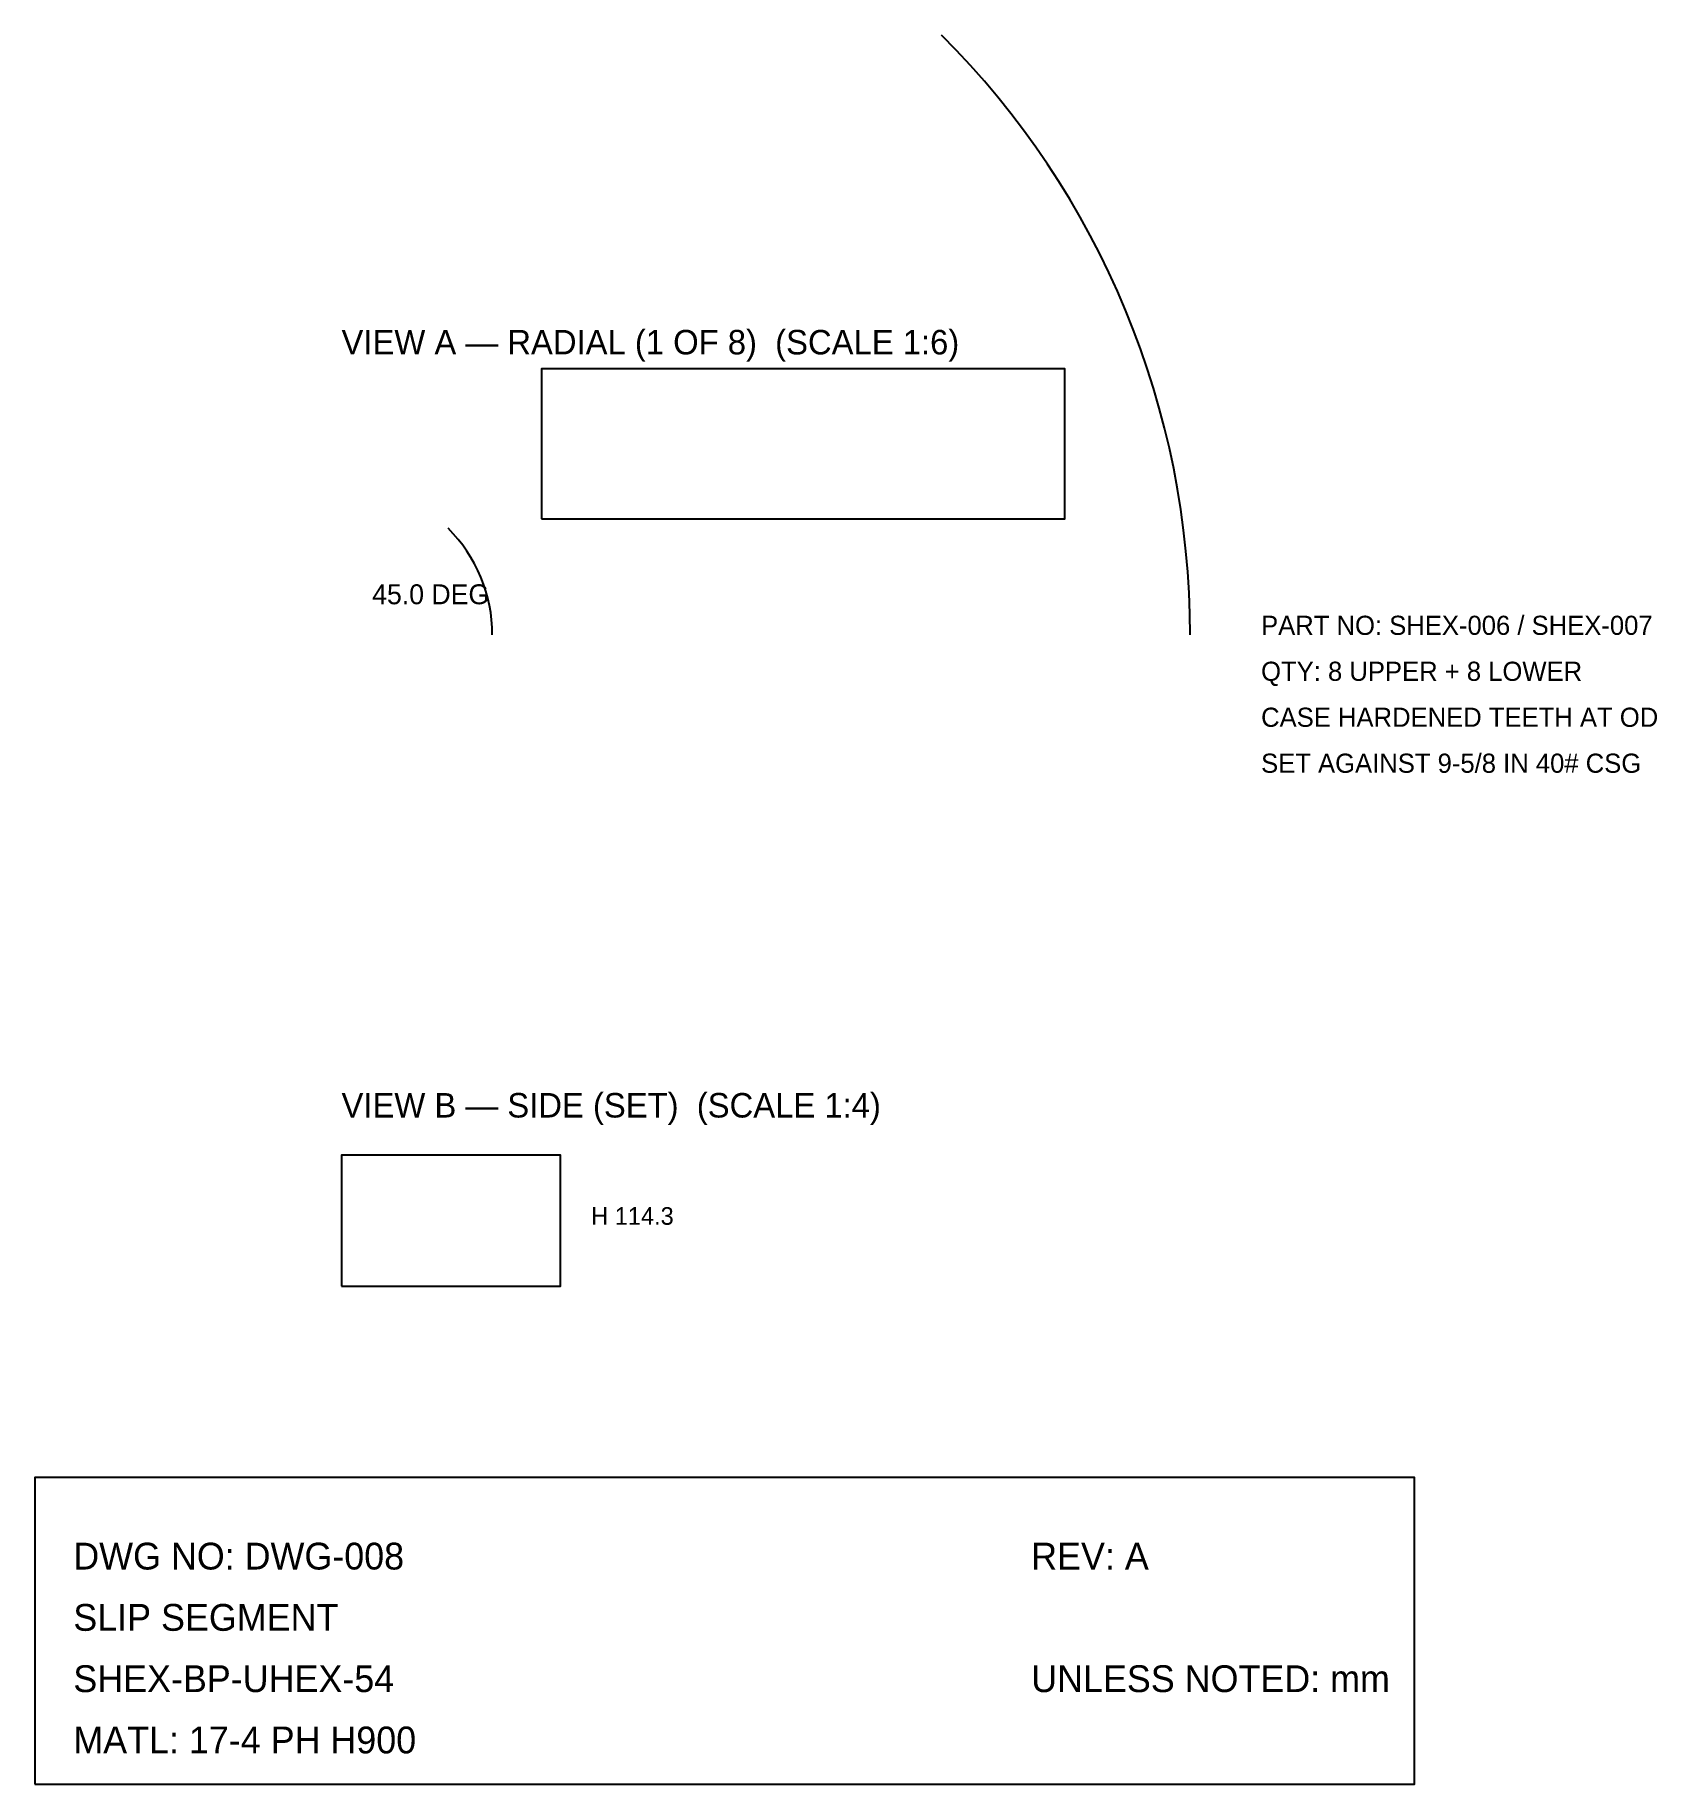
# Model space of a CAD drawing. Header units: millimetres. Extents: x 10 to 222, y 10 to 238.
import ezdxf

# ---------------------------------------------------------------- set-up
doc = ezdxf.new("R2010")
doc.units = ezdxf.units.MM
for name, color, linetype in [('DIM', 3, 'Continuous'), ('HIDDEN', 8, 'Continuous'), ('OUTLINE', 7, 'Continuous'), ('TEXT', 2, 'Continuous')]:
    doc.layers.add(name, color=color, linetype=linetype)

msp = doc.modelspace()

# ---------------------------------------------------------------- linework, layer by layer
at = {"layer": 'HIDDEN'}
msp.add_arc((50, 160), 19.68, 0, 45, dxfattribs=at)
at = {"layer": 'OUTLINE'}
for points in [[(76.1, 175.17), (144.4, 175.17), (144.4, 194.74), (76.1, 194.74), (76.1, 175.17)], [(50, 75), (78.58, 75), (78.58, 92.07), (50, 92.07), (50, 75)], [(10, 10), (190, 10), (190, 50), (10, 50), (10, 10)]]:
    msp.add_lwpolyline(points, dxfattribs=at)
msp.add_arc((50, 160), 110.74, 0, 45, dxfattribs=at)

# ---------------------------------------------------------------- texts
at = {"layer": 'DIM'}
for s, height, p in [('45.0 DEG', 2.6, (54, 164)), ('H 114.3', 2.3, (82.58, 83))]:
    msp.add_text(s, height=height, dxfattribs=at).set_placement(p)
at = {"layer": 'TEXT'}
for s, height, p in [('VIEW A — RADIAL (1 OF 8)  (SCALE 1:6)', 3.2, (50, 196.61)), ('PART NO: SHEX-006 / SHEX-007', 2.5, (170, 160)), ('QTY: 8 UPPER + 8 LOWER', 2.5, (170, 154)), ('CASE HARDENED TEETH AT OD', 2.5, (170, 148)), ('SET AGAINST 9-5/8 IN 40# CSG', 2.5, (170, 142)), ('VIEW B — SIDE (SET)  (SCALE 1:4)', 3.2, (50, 97)), ('DWG NO: DWG-008', 3.5, (15, 38)), ('REV: A', 3.5, (140, 38)), ('SLIP SEGMENT', 3.5, (15, 30)), ('SHEX-BP-UHEX-54', 3.5, (15, 22)), ('UNLESS NOTED: mm', 3.5, (140, 22)), ('MATL: 17-4 PH H900', 3.5, (15, 14))]:
    msp.add_text(s, height=height, dxfattribs=at).set_placement(p)

doc.saveas('drawing.dxf')
